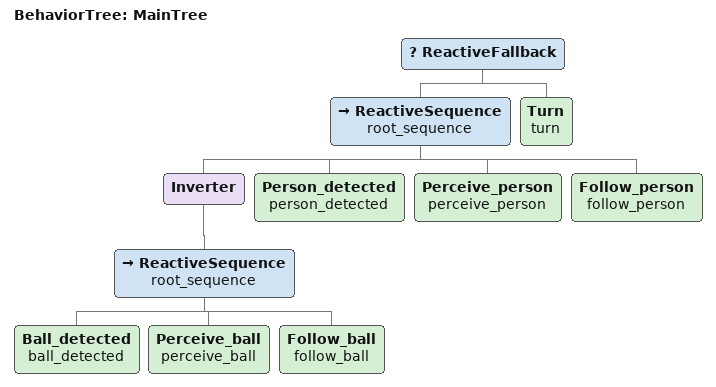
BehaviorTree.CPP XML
<root main_tree_to_execute = "MainTree" >
     <BehaviorTree ID="MainTree">
     <ReactiveFallback>
        <ReactiveSequence name="root_sequence">
            <Inverter>
                <ReactiveSequence name="root_sequence">
                    <Ball_detected   name="ball_detected"/>
                    <Perceive_ball   name="perceive_ball"/>
                    <Follow_ball   name="follow_ball"/>
                </ReactiveSequence>
            </Inverter>
            <Person_detected   name="person_detected"/>
            <Perceive_person   name="perceive_person"/>
            <Follow_person  name="follow_person"/>
        </ReactiveSequence>
        <Turn   name="turn"/>
    </ReactiveFallback>
    </BehaviorTree>
 </root>
